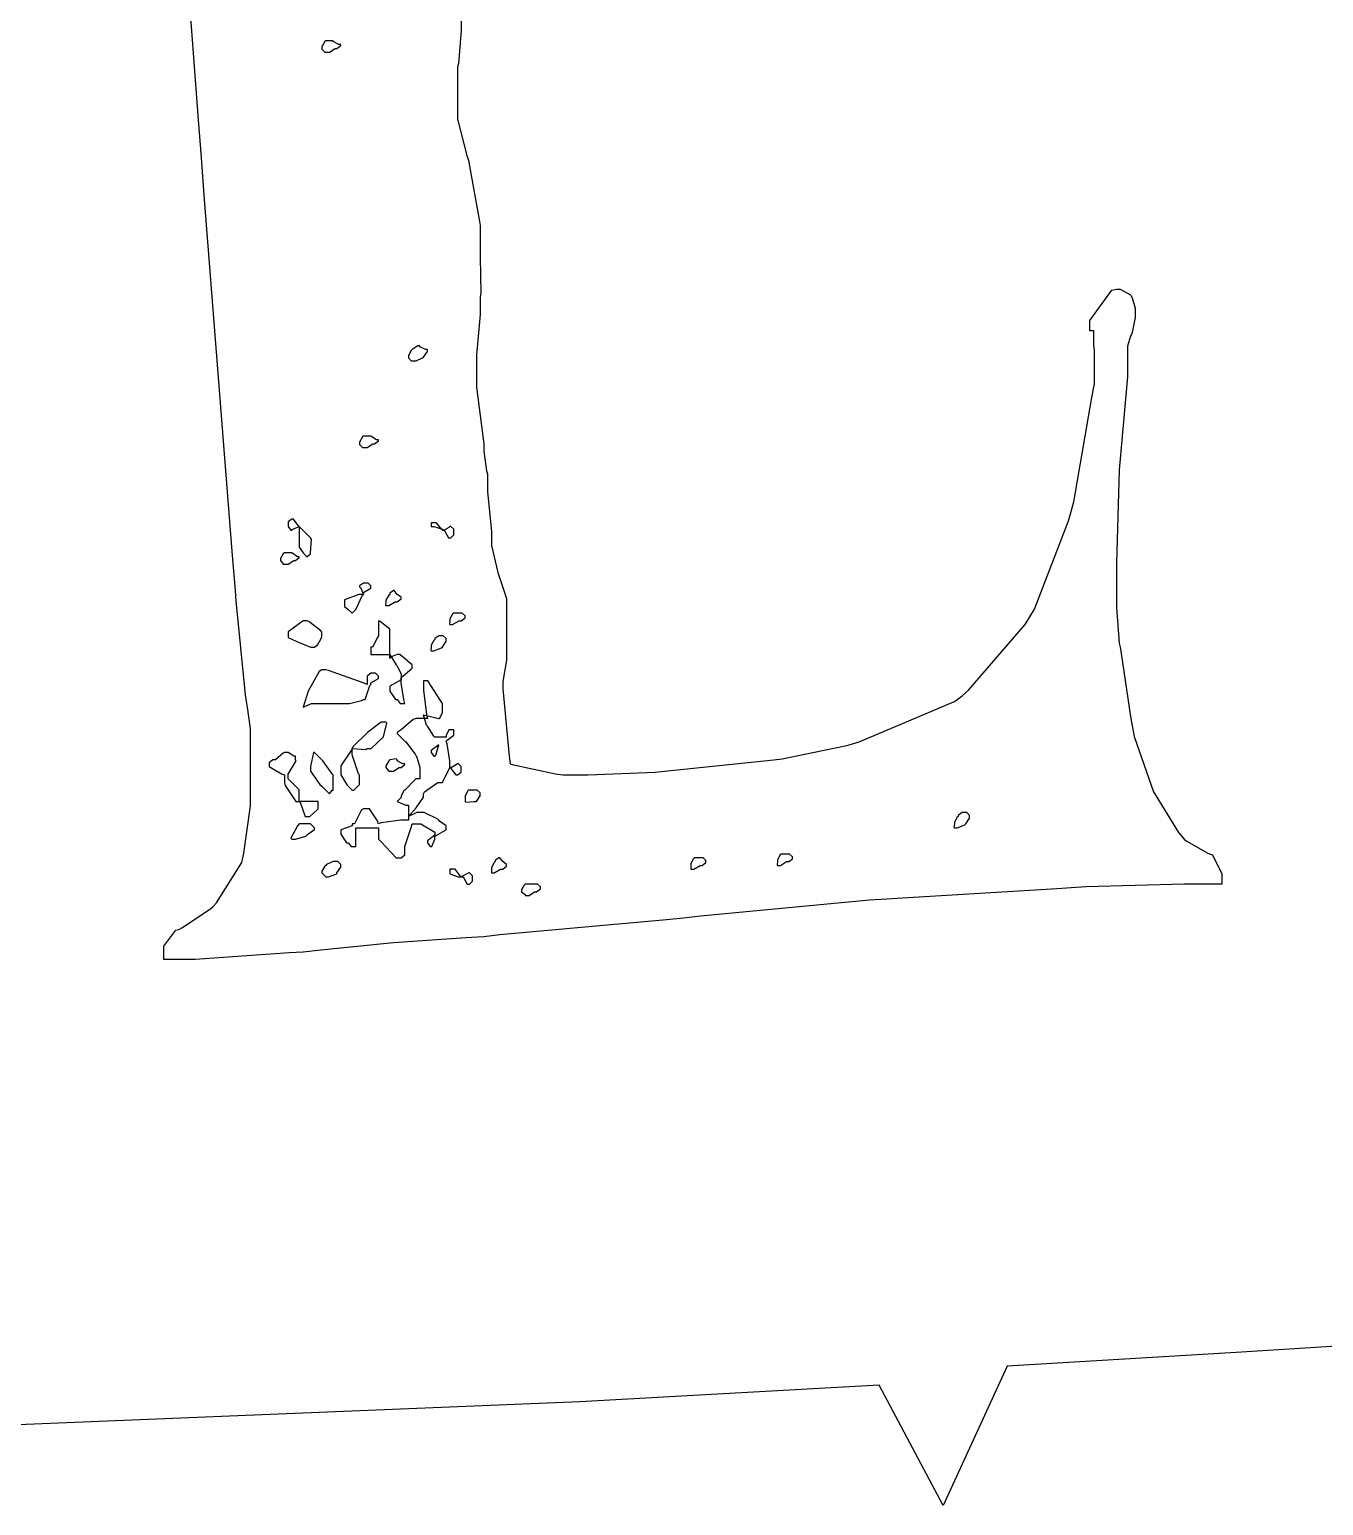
# Model space of a CAD drawing. Extents: x 71 to 283, y 22 to 328.
# Drawn here: x 208.75 to 220.87, y 50.16 to 63.99 of the extents above; entities that cross this region are included whole.
import ezdxf

# ---------------------------------------------------------------- set-up
doc = ezdxf.new("R2010")
doc.units = 0
doc.header["$MEASUREMENT"] = 0

msp = doc.modelspace()

# ---------------------------------------------------------------- linework, layer by layer
at = {"color": 7}
msp.add_lwpolyline([(212.795, 64.0994), (212.795, 63.9851), (212.769, 63.6764), (212.761, 63.6404), (212.761, 63.5522), (212.761, 63.3539), (212.761, 63.2876), (212.761, 63.1553), (212.848, 62.8124), (212.865, 62.7585), (212.874, 62.7144), (212.962, 62.2131), (212.972, 62.1591), (212.972, 62.115), (212.972, 62.0159), (212.972, 61.9827), (212.972, 61.8603), (212.98, 61.5251), (212.972, 61.4895), (212.972, 61.3227), (212.937, 60.9452), (212.937, 60.8182), (212.937, 60.6418), (212.998, 60.1846), (213.008, 60.1126), (213.008, 60.0424), (213.032, 59.8579), (213.042, 59.8318), (213.042, 59.665), (213.078, 59.2875), (213.078, 59.1605), (213.078, 59.1605), (213.138, 58.9058), (213.148, 58.8779), (213.156, 58.8518), (213.218, 58.6617), (213.218, 58.5971), (213.218, 58.4909), (213.218, 58.2524), (213.218, 58.1723), (213.218, 58.0842), (213.184, 57.8859), (213.184, 57.8196), (213.192, 57.7494), (213.245, 57.186), (213.254, 57.114), (213.271, 57.1059), (213.677, 57.0191), (213.747, 57.0096), (213.986, 57.0096), (214.613, 57.0357), (214.701, 57.0438), (214.789, 57.0537), (215.635, 57.1419), (215.724, 57.15), (215.802, 57.1595), (216.393, 57.2823), (216.429, 57.2904), (216.525, 57.3183), (217.416, 57.6972), (217.488, 57.7494), (217.548, 57.8033), (218.079, 58.4207), (218.123, 58.4909), (218.167, 58.5625), (218.484, 59.3908), (218.51, 59.479), (218.536, 59.5672), (218.704, 60.5455), (218.722, 60.6418), (218.73, 60.6697), (218.73, 60.996), (218.722, 61.0306), (218.722, 61.0665), (218.722, 61.1449), (218.722, 61.171), (218.722, 61.171), (218.695, 61.171), (218.686, 61.171), (218.686, 61.269), (218.89, 61.5516), (218.935, 61.5597), (218.969, 61.5597), (219.065, 61.5075), (219.075, 61.4895), (219.083, 61.4811), (219.111, 61.3819), (219.111, 61.3473), (219.111, 61.2951), (219.083, 61.1547), (219.075, 61.1367), (219.065, 61.1202), (219.039, 61.0263), (219.039, 60.9946), (219.039, 60.7399), (218.977, 60.0784), (218.969, 59.9722), (218.959, 59.8674), (218.935, 58.994), (218.935, 58.7015), (218.935, 58.5791), (218.959, 58.2443), (218.969, 58.2083), (218.977, 58.1477), (219.065, 57.5564), (219.075, 57.5028), (219.101, 57.3705), (219.282, 56.8508), (219.515, 56.4706), (219.568, 56.4085), (219.568, 56.4085), (219.586, 56.3922), (219.789, 56.2776), (219.817, 56.2681), (219.833, 56.2599), (219.921, 56.0821), (219.921, 56.0215), (219.921, 56.0215), (219.921, 55.9855), (219.921, 55.9855), (219.568, 55.9855), (218.651, 55.9608), (218.51, 55.9513), (218.378, 55.9428), (216.931, 55.8546), (216.782, 55.8451), (216.622, 55.8366), (215.036, 55.6867), (214.878, 55.6687), (214.717, 55.6521), (213.156, 55.5103), (213.008, 55.4923), (212.839, 55.4838), (212.16, 55.4359), (211.481, 55.3681), (211.314, 55.3501), (211.182, 55.342), (210.301, 55.2799), (210.009, 55.2799), (210.009, 55.2979), (210.009, 55.3378), (210.009, 55.3501), (210.009, 55.4041), (210.122, 55.5544), (210.149, 55.5625), (210.184, 55.5805), (210.45, 55.7569), (210.468, 55.7749), (210.502, 55.8105), (210.739, 56.188), (210.749, 56.2321), (210.757, 56.2762), (210.821, 56.72), (210.821, 56.8674), (210.821, 56.9916), (210.821, 57.2699), (210.821, 57.3624), (210.821, 57.4421), (210.793, 57.6446), (210.785, 57.6792), (210.775, 57.7592), (210.687, 58.6412), (210.679, 58.7375), (210.651, 59.0642), (210.388, 62.4417), (210.362, 62.7944), (210.334, 63.1472), (210.07, 66.6489)], dxfattribs=at)
for points in [[(211.596, 63.8888), (211.578, 63.8888), (211.539, 63.8888), (211.526, 63.8888), (211.516, 63.8803), (211.49, 63.8334), (211.49, 63.8168), (211.49, 63.8087), (211.516, 63.7826), (211.526, 63.7826), (211.526, 63.7826), (211.551, 63.7826), (211.56, 63.7826), (211.56, 63.7826), (211.613, 63.8168), (211.631, 63.8168), (211.631, 63.8168), (211.667, 63.8447), (211.667, 63.8528), (211.649, 63.8528), (211.596, 63.8803), (211.596, 63.8888)], [(212.408, 61.0306), (212.39, 61.0306), (212.336, 60.9946), (212.336, 60.9946), (212.327, 60.9865), (212.302, 60.941), (212.302, 60.9244), (212.302, 60.9163), (212.327, 60.8902), (212.336, 60.8902), (212.336, 60.8902), (212.363, 60.8902), (212.372, 60.8902), (212.372, 60.8902), (212.433, 60.9163), (212.442, 60.9244), (212.442, 60.9244), (212.478, 60.9783), (212.478, 60.9946), (212.46, 60.9946), (212.408, 61.0224), (212.408, 61.0306)], [(211.949, 60.1846), (211.931, 60.1846), (211.891, 60.1846), (211.879, 60.1846), (211.869, 60.1761), (211.843, 60.1292), (211.843, 60.1126), (211.843, 60.1045), (211.869, 60.0784), (211.879, 60.0784), (211.879, 60.0784), (211.904, 60.0784), (211.913, 60.0784), (211.913, 60.0784), (211.966, 60.1126), (211.983, 60.1126), (211.983, 60.1126), (212.019, 60.1405), (212.019, 60.1486), (212.001, 60.1486), (211.957, 60.1761), (211.949, 60.1846)], [(211.278, 59.3369), (211.278, 59.2928), (211.278, 59.1936), (211.278, 59.1605), (211.278, 59.1439), (211.314, 59.0903), (211.314, 59.0903), (211.35, 59.0543), (211.35, 59.0543), (211.384, 59.0822), (211.384, 59.0903), (211.384, 59.0903), (211.393, 59.2145), (211.384, 59.2307), (211.384, 59.2307), (211.286, 59.3288), (211.278, 59.3369), (211.268, 59.3467), (211.223, 59.4071), (211.208, 59.4071), (211.208, 59.4071), (211.173, 59.3824), (211.173, 59.3729), (211.173, 59.3729), (211.173, 59.3467), (211.173, 59.3369), (211.173, 59.3369), (211.198, 59.3027), (211.208, 59.3027), (211.216, 59.3122), (211.278, 59.3369), (211.278, 59.3369)], [(212.619, 59.3027), (212.635, 59.3027), (212.675, 59.2307), (212.689, 59.2307), (212.697, 59.2307), (212.725, 59.2586), (212.725, 59.2667), (212.725, 59.2667), (212.725, 59.2942), (212.725, 59.3027), (212.725, 59.3122), (212.697, 59.3369), (212.689, 59.3369), (212.679, 59.3288), (212.634, 59.3027), (212.619, 59.3027), (212.609, 59.3122), (212.564, 59.3729), (212.549, 59.3729), (212.549, 59.3729), (212.521, 59.3729), (212.513, 59.3729), (212.513, 59.3729), (212.513, 59.3467), (212.513, 59.3369), (212.539, 59.3369), (212.619, 59.3122), (212.619, 59.3027)], [(211.208, 59.0903), (211.19, 59.0903), (211.15, 59.0903), (211.138, 59.0903), (211.128, 59.0822), (211.102, 59.0367), (211.102, 59.0201), (211.102, 59.0201), (211.128, 58.9841), (211.138, 58.9841), (211.138, 58.9841), (211.164, 58.9841), (211.173, 58.9841), (211.173, 58.9841), (211.226, 59.0201), (211.244, 59.0201), (211.244, 59.0201), (211.278, 59.0462), (211.278, 59.0543), (211.26, 59.0543), (211.208, 59.0903), (211.208, 59.0903)], [(211.879, 58.7015), (211.835, 58.7015), (211.703, 58.6493), (211.703, 58.6313), (211.703, 58.6313), (211.703, 58.6066), (211.703, 58.5971), (211.703, 58.5886), (211.737, 58.5611), (211.737, 58.5611), (211.773, 58.5251), (211.807, 58.5611), (211.807, 58.5611), (211.869, 58.6934), (211.879, 58.7015), (211.879, 58.7195), (211.949, 58.7608), (211.949, 58.7735), (211.949, 58.783), (211.922, 58.8077), (211.913, 58.8077), (211.913, 58.8077), (211.887, 58.8077), (211.879, 58.8077), (211.879, 58.8077), (211.843, 58.783), (211.843, 58.7735), (211.851, 58.765), (211.879, 58.7015), (211.879, 58.7015)], [(212.09, 58.5971), (212.116, 58.5971), (212.175, 58.6313), (212.196, 58.6313), (212.196, 58.6313), (212.232, 58.6588), (212.232, 58.6673), (212.232, 58.6768), (212.196, 58.7015), (212.196, 58.7015), (212.196, 58.7015), (212.168, 58.7375), (212.16, 58.7375), (212.16, 58.7375), (212.126, 58.7114), (212.126, 58.7015), (212.116, 58.6934), (212.09, 58.6479), (212.09, 58.6313), (212.09, 58.6313), (212.086, 58.601), (212.09, 58.5971)], [(212.689, 58.4207), (212.689, 58.4207), (212.689, 58.4207), (212.689, 58.4207), (212.715, 58.4207), (212.775, 58.4549), (212.795, 58.4549), (212.795, 58.4549), (212.831, 58.4824), (212.831, 58.4909), (212.831, 58.5004), (212.804, 58.5251), (212.795, 58.5251), (212.777, 58.5251), (212.737, 58.5251), (212.725, 58.5251), (212.715, 58.517), (212.689, 58.4715), (212.689, 58.4549), (212.689, 58.4549), (212.685, 58.4246), (212.689, 58.4207)], [(211.173, 58.3145), (211.173, 58.2979), (211.282, 58.2482), (211.386, 58.2083), (211.42, 58.2083), (211.42, 58.2083), (211.454, 58.2359), (211.454, 58.2443), (211.463, 58.2538), (211.49, 58.2993), (211.49, 58.3145), (211.49, 58.3145), (211.49, 58.3406), (211.49, 58.3487), (211.481, 58.3586), (211.366, 58.4468), (211.35, 58.4549), (211.35, 58.4549), (211.314, 58.4549), (211.314, 58.4549), (211.314, 58.4549), (211.173, 58.3501), (211.173, 58.3145)], [(212.232, 57.9258), (212.232, 57.8997), (212.126, 57.8404), (212.126, 57.8196), (212.126, 57.7935), (212.178, 57.7152), (212.196, 57.7152), (212.196, 57.7152), (212.222, 57.6792), (212.232, 57.6792), (212.232, 57.6792), (212.266, 57.6792), (212.266, 57.6792), (212.257, 57.7152), (212.232, 57.8735), (212.232, 57.9258), (212.248, 57.9356), (212.336, 58.0087), (212.336, 58.0319), (212.336, 58.0415), (212.302, 58.0679), (212.302, 58.0679), (212.292, 58.0775), (212.219, 58.1381), (212.196, 58.1381), (212.196, 58.1381), (212.134, 58.112), (212.126, 58.1021), (212.126, 58.1642), (212.126, 58.3036), (212.126, 58.3487), (212.126, 58.3766), (212.036, 58.4468), (212.019, 58.4549), (212.019, 58.4207), (212.019, 58.342), (212.019, 58.3145), (212.01, 58.2979), (211.964, 58.2083), (211.949, 58.2083), (211.949, 58.1918), (211.949, 58.1519), (211.949, 58.1381), (211.949, 58.1381), (212.082, 58.1381), (212.126, 58.1381), (212.126, 58.1381), (212.186, 58.0415), (212.196, 58.0319), (212.196, 58.0319), (212.232, 57.9533), (212.232, 57.9258)], [(212.513, 58.1723), (212.513, 58.1723), (212.513, 58.1723), (212.513, 58.1723), (212.539, 58.1723), (212.609, 58.2002), (212.619, 58.2083), (212.619, 58.2083), (212.655, 58.262), (212.655, 58.2785), (212.655, 58.2884), (212.627, 58.3145), (212.619, 58.3145), (212.619, 58.3145), (212.593, 58.3145), (212.585, 58.3145), (212.585, 58.3145), (212.549, 58.2884), (212.549, 58.2785), (212.539, 58.2704), (212.513, 58.2249), (212.513, 58.2083), (212.513, 58.2083), (212.509, 58.178), (212.513, 58.1723)], [(211.314, 57.6432), (211.314, 57.6432), (211.393, 57.6792), (211.42, 57.6792), (211.437, 57.6792), (211.477, 57.6792), (211.49, 57.6792), (211.542, 57.6792), (211.662, 57.6792), (211.703, 57.6792), (211.747, 57.6792), (211.861, 57.7067), (211.879, 57.7152), (211.895, 57.7152), (211.939, 57.8474), (211.949, 57.8556), (211.949, 57.8735), (212.019, 57.9134), (212.019, 57.9258), (212.019, 57.9356), (211.992, 57.9617), (211.983, 57.9617), (211.983, 57.9617), (211.957, 57.9617), (211.949, 57.9617), (211.949, 57.9617), (211.913, 57.9356), (211.913, 57.9258), (211.913, 57.9092), (211.913, 57.8693), (211.913, 57.8556), (211.878, 57.8735), (211.552, 57.9878), (211.526, 57.996), (211.526, 57.996), (211.49, 57.996), (211.49, 57.996), (211.463, 57.9797), (211.362, 57.7935), (211.314, 57.6432), (211.314, 57.6432)], [(212.689, 57.0798), (212.697, 57.0713), (212.744, 57.0096), (212.761, 57.0096), (212.761, 57.0096), (212.795, 57.0357), (212.795, 57.0438), (212.795, 57.0438), (212.795, 57.0713), (212.795, 57.0798), (212.795, 57.0893), (212.769, 57.114), (212.761, 57.114), (212.751, 57.1059), (212.704, 57.0798), (212.689, 57.0798), (212.689, 57.1419), (212.663, 57.3003), (212.655, 57.3264), (212.663, 57.3359), (212.725, 57.3814), (212.725, 57.3966), (212.725, 57.3966), (212.725, 57.4241), (212.725, 57.4326), (212.725, 57.4326), (212.697, 57.4326), (212.689, 57.4326), (212.679, 57.4326), (212.655, 57.38), (212.655, 57.3624), (212.627, 57.3624), (212.568, 57.3624), (212.549, 57.3624), (212.539, 57.3719), (212.487, 57.4587), (212.478, 57.4668), (212.469, 57.4767), (212.442, 57.573), (212.442, 57.573), (212.442, 57.573), (212.585, 57.5388), (212.585, 57.5388), (212.593, 57.5388), (212.619, 57.5924), (212.619, 57.609), (212.619, 57.627), (212.619, 57.6668), (212.619, 57.6792), (212.601, 57.7067), (212.481, 57.8915), (212.442, 57.8915), (212.442, 57.8033), (212.469, 57.5744), (212.478, 57.5388), (212.451, 57.5388), (212.392, 57.5388), (212.372, 57.5388), (212.345, 57.5303), (212.232, 57.4326), (212.232, 57.4326), (212.232, 57.4326), (212.196, 57.4065), (212.196, 57.3966), (212.196, 57.3966), (212.257, 57.3359), (212.266, 57.3264), (212.275, 57.3183), (212.363, 57.2036), (212.372, 57.186), (212.38, 57.1775), (212.408, 57.0784), (212.408, 57.0438), (212.408, 57.0272), (212.408, 56.9874), (212.408, 56.9736), (212.408, 56.9736), (212.372, 56.9736), (212.372, 56.9736), (212.363, 56.9655), (212.275, 56.8773), (212.266, 56.8674), (212.257, 56.8593), (212.232, 56.8138), (212.232, 56.7972), (212.232, 56.7972), (212.204, 56.7711), (212.196, 56.7612), (212.196, 56.7612), (212.275, 56.727), (212.302, 56.727), (212.302, 56.6924), (212.302, 56.6127), (212.302, 56.5848), (212.23, 56.5848), (212.046, 56.5602), (212.019, 56.5506), (212.01, 56.5781), (211.937, 56.691), (211.913, 56.691), (211.913, 56.691), (211.887, 56.691), (211.879, 56.691), (211.861, 56.6829), (211.795, 56.5506), (211.773, 56.5506), (211.773, 56.534), (211.667, 56.4942), (211.667, 56.4804), (211.667, 56.454), (211.719, 56.3742), (211.737, 56.3742), (211.737, 56.3742), (211.763, 56.3383), (211.773, 56.3383), (211.773, 56.3383), (211.807, 56.3383), (211.807, 56.3383), (211.807, 56.3824), (211.807, 56.4815), (211.807, 56.5146), (211.86, 56.5146), (211.98, 56.5146), (212.019, 56.5146), (212.019, 56.4885), (212.019, 56.4293), (212.019, 56.4085), (212.046, 56.3824), (212.185, 56.2321), (212.232, 56.2321), (212.232, 56.2321), (212.266, 56.2599), (212.266, 56.2681), (212.266, 56.3397), (212.327, 56.5161), (212.336, 56.5506), (212.336, 56.5506), (212.372, 56.5506), (212.372, 56.5506), (212.416, 56.5506), (212.549, 56.472), (212.549, 56.4444), (212.549, 56.4444), (212.478, 56.3922), (212.478, 56.3742), (212.478, 56.3742), (212.503, 56.3383), (212.513, 56.3383), (212.521, 56.3383), (212.549, 56.4085), (212.549, 56.4085), (212.549, 56.4363), (212.655, 56.4956), (212.655, 56.5146), (212.655, 56.5326), (212.593, 56.5767), (212.585, 56.5848), (212.575, 56.5947), (212.449, 56.6568), (212.408, 56.6568), (212.38, 56.6568), (212.302, 56.6208), (212.302, 56.6208), (212.302, 56.6208), (212.372, 56.7009), (212.442, 56.8), (212.442, 56.8332), (212.451, 56.8508), (212.576, 56.9376), (212.619, 56.9376), (212.619, 56.9376), (212.689, 57.0798), (212.689, 57.0798)], [(211.773, 57.2562), (211.763, 57.2396), (211.667, 57.0936), (211.667, 57.0438), (211.667, 57.0096), (211.727, 56.9129), (211.737, 56.9034), (211.737, 56.9034), (211.763, 56.8773), (211.773, 56.8674), (211.789, 56.8674), (211.843, 56.9214), (211.843, 56.9376), (211.843, 56.9556), (211.843, 56.9969), (211.843, 57.0096), (211.834, 57.0191), (211.773, 57.1969), (211.773, 57.2562), (211.773, 57.2562), (211.904, 57.2477), (211.913, 57.2562), (211.952, 57.2562), (212.068, 57.3663), (212.098, 57.4947), (212.09, 57.5028), (212.046, 57.5028), (211.917, 57.4065), (211.781, 57.2742), (211.773, 57.2562)], [(212.585, 57.2904), (212.585, 57.2904), (212.513, 57.2382), (212.513, 57.2202), (212.513, 57.2202), (212.539, 57.186), (212.549, 57.186), (212.557, 57.1955), (212.585, 57.2904), (212.585, 57.2904)], [(211.278, 56.7612), (211.286, 56.7531), (211.333, 56.6208), (211.35, 56.6208), (211.376, 56.6208), (211.445, 56.6829), (211.454, 56.691), (211.454, 56.709), (211.454, 56.7489), (211.454, 56.7612), (211.41, 56.7612), (211.311, 56.7612), (211.278, 56.7612), (211.278, 56.7792), (211.278, 56.8205), (211.278, 56.8332), (211.278, 56.8688), (211.173, 56.9736), (211.173, 56.9736), (211.173, 57.0177), (211.25, 57.1419), (211.244, 57.15), (211.244, 57.15), (211.244, 57.1775), (211.244, 57.186), (211.226, 57.186), (211.173, 57.2202), (211.173, 57.2202), (211.173, 57.2202), (211.146, 57.2202), (211.138, 57.2202), (211.128, 57.2121), (211.055, 57.15), (211.031, 57.15), (211.031, 57.15), (210.997, 57.1239), (210.997, 57.114), (210.997, 57.0879), (211.11, 57.0191), (211.138, 57.0096), (211.138, 56.9916), (211.138, 56.9517), (211.138, 56.9376), (211.146, 56.9115), (211.245, 56.7612), (211.278, 56.7612)], [(211.596, 56.8674), (211.596, 56.9034), (211.596, 56.9831), (211.596, 57.0096), (211.587, 57.0191), (211.498, 57.1419), (211.49, 57.15), (211.481, 57.1595), (211.42, 57.2202), (211.42, 57.2202), (211.41, 57.2202), (211.384, 57.0879), (211.384, 57.0438), (211.384, 57.0438), (211.472, 56.9214), (211.49, 56.9034), (211.498, 56.8949), (211.56, 56.8332), (211.56, 56.8332), (211.56, 56.8332), (211.587, 56.8674), (211.596, 56.8674)], [(212.196, 57.15), (212.196, 57.15), (212.196, 57.15), (212.196, 57.15), (212.186, 57.1595), (212.126, 57.15), (212.126, 57.15), (212.116, 57.1419), (212.09, 57.0964), (212.09, 57.0798), (212.09, 57.0798), (212.116, 57.0438), (212.126, 57.0438), (212.126, 57.0438), (212.15, 57.0438), (212.16, 57.0438), (212.16, 57.0438), (212.214, 57.0798), (212.232, 57.0798), (212.232, 57.0798), (212.266, 57.1059), (212.266, 57.114), (212.248, 57.114), (212.196, 57.1419), (212.196, 57.15)], [(212.831, 56.7612), (212.831, 56.7612), (212.831, 56.7612), (212.831, 56.7612), (212.839, 56.7531), (212.912, 56.7612), (212.937, 56.7612), (212.937, 56.7612), (212.972, 56.8152), (212.972, 56.8332), (212.972, 56.8427), (212.945, 56.8674), (212.937, 56.8674), (212.919, 56.8674), (212.878, 56.8674), (212.865, 56.8674), (212.856, 56.8593), (212.831, 56.8138), (212.831, 56.7972), (212.831, 56.7972), (212.831, 56.7612), (212.831, 56.7612)], [(217.417, 56.5146), (217.443, 56.5146), (217.514, 56.5422), (217.523, 56.5506), (217.523, 56.5506), (217.558, 56.6043), (217.558, 56.6208), (217.558, 56.6304), (217.532, 56.6568), (217.523, 56.6568), (217.523, 56.6568), (217.496, 56.6568), (217.488, 56.6568), (217.488, 56.6568), (217.452, 56.6304), (217.452, 56.6208), (217.442, 56.6127), (217.417, 56.5672), (217.417, 56.5506), (217.417, 56.5506), (217.412, 56.5203), (217.417, 56.5146)], [(211.208, 56.4085), (211.242, 56.4085), (211.34, 56.4363), (211.35, 56.4444), (211.358, 56.454), (211.42, 56.4995), (211.42, 56.5146), (211.42, 56.5146), (211.393, 56.5422), (211.384, 56.5506), (211.357, 56.5506), (211.297, 56.5506), (211.278, 56.5506), (211.26, 56.534), (211.198, 56.4183), (211.208, 56.4085), (211.208, 56.4085), (211.208, 56.4085), (211.208, 56.4085)], [(211.526, 56.0557), (211.552, 56.0557), (211.631, 56.0836), (211.631, 56.0917), (211.631, 56.0917), (211.667, 56.1453), (211.667, 56.1619), (211.667, 56.1717), (211.639, 56.1979), (211.631, 56.1979), (211.631, 56.1979), (211.605, 56.1979), (211.596, 56.1979), (211.596, 56.1979), (211.534, 56.1717), (211.526, 56.1619), (211.516, 56.1538), (211.49, 56.1082), (211.49, 56.0917), (211.49, 56.0917), (211.516, 56.0656), (211.526, 56.0557)], [(213.078, 56.0917), (213.078, 56.0917), (213.078, 56.0917), (213.078, 56.0917), (213.104, 56.0917), (213.163, 56.1277), (213.184, 56.1277), (213.184, 56.1277), (213.218, 56.1538), (213.218, 56.1619), (213.218, 56.1717), (213.184, 56.1979), (213.184, 56.1979), (213.184, 56.1979), (213.156, 56.2321), (213.148, 56.2321), (213.148, 56.2321), (213.114, 56.2074), (213.114, 56.1979), (213.104, 56.1894), (213.078, 56.1439), (213.078, 56.1277), (213.078, 56.0917)], [(214.948, 56.1277), (214.948, 56.1277), (214.948, 56.1277), (214.948, 56.1277), (214.974, 56.1277), (215.033, 56.1619), (215.054, 56.1619), (215.054, 56.1619), (215.088, 56.1894), (215.088, 56.1979), (215.088, 56.2074), (215.062, 56.2321), (215.054, 56.2321), (215.036, 56.2321), (214.995, 56.2321), (214.982, 56.2321), (214.973, 56.224), (214.948, 56.1785), (214.948, 56.1619), (214.948, 56.1277)], [(215.76, 56.1619), (215.76, 56.1619), (215.76, 56.1619), (215.76, 56.1619), (215.786, 56.1619), (215.844, 56.1979), (215.864, 56.1979), (215.864, 56.1979), (215.9, 56.224), (215.9, 56.2321), (215.9, 56.2419), (215.872, 56.2681), (215.864, 56.2681), (215.846, 56.2681), (215.806, 56.2681), (215.794, 56.2681), (215.784, 56.2599), (215.76, 56.2144), (215.76, 56.1979), (215.76, 56.1979), (215.754, 56.1675), (215.76, 56.1619)], [(212.795, 56.0557), (212.812, 56.0557), (212.852, 55.9855), (212.865, 55.9855), (212.874, 55.9855), (212.901, 56.013), (212.901, 56.0215), (212.901, 56.0215), (212.901, 56.0476), (212.901, 56.0557), (212.901, 56.0656), (212.874, 56.0917), (212.865, 56.0917), (212.865, 56.0917), (212.795, 56.0557), (212.795, 56.0557), (212.786, 56.0656), (212.74, 56.1277), (212.725, 56.1277), (212.725, 56.1277), (212.697, 56.1277), (212.689, 56.1277), (212.689, 56.1277), (212.689, 56.1012), (212.689, 56.0917), (212.689, 56.0836), (212.768, 56.0557), (212.795, 56.0557)], [(213.395, 55.8793), (213.395, 55.8793), (213.431, 55.8793), (213.431, 55.8793), (213.431, 55.8793), (213.483, 55.9153), (213.501, 55.9153), (213.501, 55.9153), (213.537, 55.9428), (213.537, 55.9513), (213.537, 55.9608), (213.509, 55.9855), (213.501, 55.9855), (213.473, 55.9855), (213.414, 55.9855), (213.395, 55.9855), (213.385, 55.9774), (213.36, 55.9319), (213.36, 55.9153), (213.36, 55.9153), (213.395, 55.8892), (213.395, 55.8793)]]:
    msp.add_lwpolyline(points, close=True, dxfattribs=at)
at = {"color": 32}
msp.add_lwpolyline([(226.5, 52.0044), (220.057, 51.598), (217.91, 51.4696), (217.311, 50.1646), (216.712, 51.2932), (213.906, 51.1348), (199.252, 50.5368), (184.052, 50.2186)], dxfattribs=at)

doc.saveas('drawing.dxf')
